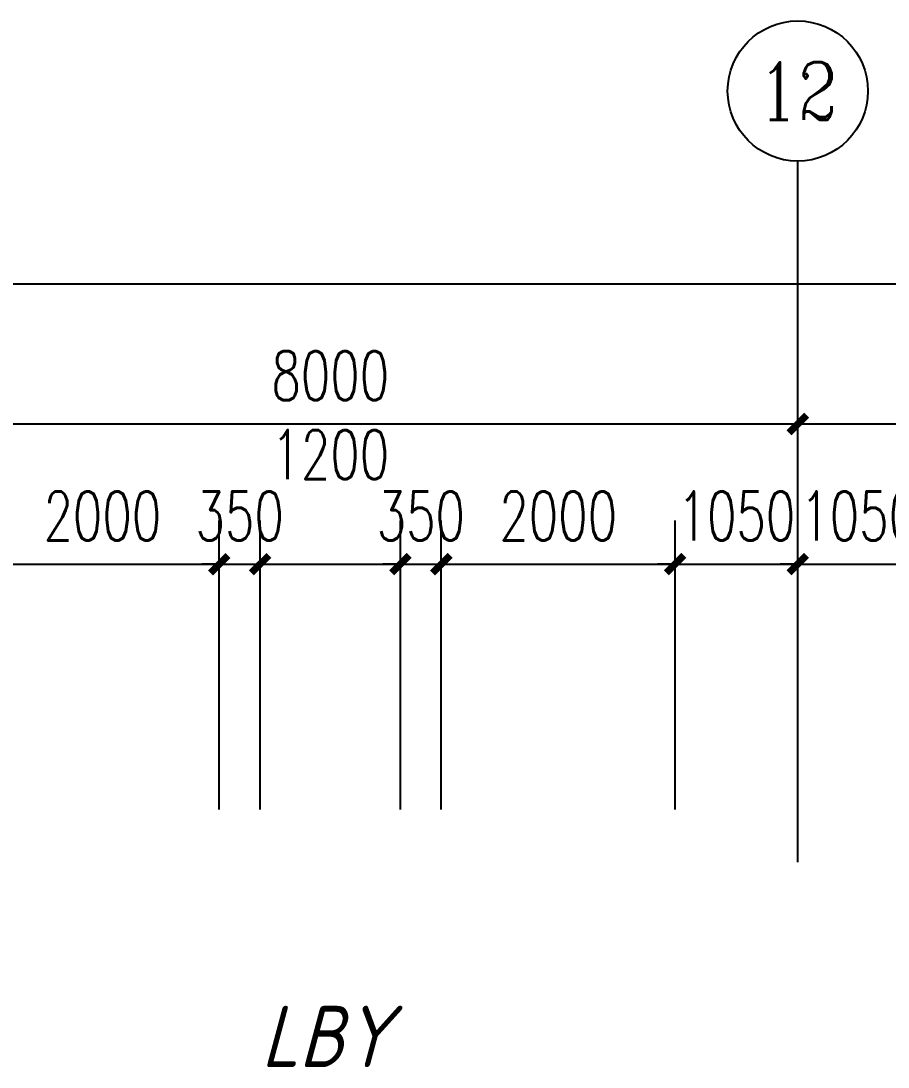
# Model space of a CAD drawing. Extents: x 0 to 2972856, y -1269770 to 0.
# Drawn here: x 2744009 to 2751428, y -1012511 to -1003556 of the extents above; entities that cross this region are included whole.
import ezdxf
from ezdxf.enums import TextEntityAlignment as Align

# ---------------------------------------------------------------- set-up
doc = ezdxf.new("R2010")
doc.units = 0
doc.header["$LTSCALE"] = 1000
doc.header["$PDSIZE"] = 50
doc.layers.add('1-建筑底图', color=8, linetype='Continuous')
doc.layers.add('AXIS_TEXT', color=7, linetype='Continuous')
doc.styles.add('_TCH_AXIS', font='COMPLEX', dxfattribs={"bigfont": 'GBCBIG'})
doc.styles.add('A_DIM_T3', font='SIMPLEX', dxfattribs={"width": 0.7, "bigfont": 'HZ'})
doc.styles.add('COMPLEX', font='COMPLEX')
doc.styles.get("Standard").update_dxf_attribs({"font": 'gbeitc.shx', "bigfont": 'gbcbig.shx'})
doc.dimstyles.new('_TCH_ARCH&&150', dxfattribs={"dimtxt": 420, "dimasz": 150, "dimexe": 375, "dimexo": 450, "dimgap": 202.5, "dimtad": 1, "dimdec": 0, "dimzin": 0, "dimdsep": 46, "dimtxsty": 'A_DIM_T3', "dimblk": 'ARCHTICK', "dimcen": 0.09, "dimclrt": 7, "dimazin": 2, "dimtfac": 1, "dimtdec": 0, "dimtix": 1, "dimtmove": 2, "dimatfit": 3, "dimfxl": 150, "dimtolj": 1, "dimtzin": 0, "dimarcsym": 0})

# ---------------------------------------------------------------- blocks, each defined once
blk = doc.blocks.new('_ArchTick')
at = {"color": 0, "linetype": 'ByBlock', "const_width": 0.4}
blk.add_lwpolyline([(-0.5, -0.5), (0.5, 0.5)], dxfattribs=at)
blk = doc.blocks.new('*D221')
at = {"layer": '1-建筑底图', "color": 0, "lineweight": -2, "transparency": 16777216}
for p, q in [((-600, 79650), (-600, 84525)), ((106600, 79650), (106600, 84525)), ((-600, 84150), (106600, 84150))]:
    blk.add_line(p, q, dxfattribs=at)
at = {"layer": 'Defpoints', "color": 0, "transparency": 16777216}
for p in [(106600, 84150), (-600, 79200), (106600, 79200)]:
    blk.add_point(p, dxfattribs=at)
at = {"layer": '1-建筑底图', "color": 0, "lineweight": -2, "transparency": 16777216, "xscale": 150, "yscale": 150, "zscale": 150, "rotation": 180}
blk.add_blockref('_ArchTick', (-600, 84150), dxfattribs=at)
at = {"layer": '1-建筑底图', "color": 0, "lineweight": -2, "transparency": 16777216, "xscale": 150, "yscale": 150, "zscale": 150}
blk.add_blockref('_ArchTick', (106600, 84150), dxfattribs=at)
at = {"layer": '1-建筑底图', "color": 7, "transparency": 16777216, "insert": (53000, 84562.5), "char_height": 420, "attachment_point": 5, "style": 'A_DIM_T3'}
blk.add_mtext('\\A1;107200', dxfattribs=at)
blk = doc.blocks.new('*D233')
at = {"layer": '1-建筑底图', "color": 0, "lineweight": -2, "transparency": 16777216}
for p, q in [((67200, 79650), (67200, 83325)), ((75200, 79650), (75200, 83325)), ((67200, 82950), (75200, 82950))]:
    blk.add_line(p, q, dxfattribs=at)
at = {"layer": 'Defpoints', "color": 0, "transparency": 16777216}
for p in [(75200, 82950), (67200, 79200), (75200, 79200)]:
    blk.add_point(p, dxfattribs=at)
at = {"layer": '1-建筑底图', "color": 0, "lineweight": -2, "transparency": 16777216, "xscale": 150, "yscale": 150, "zscale": 150, "rotation": 180}
blk.add_blockref('_ArchTick', (67200, 82950), dxfattribs=at)
at = {"layer": '1-建筑底图', "color": 0, "lineweight": -2, "transparency": 16777216, "xscale": 150, "yscale": 150, "zscale": 150}
blk.add_blockref('_ArchTick', (75200, 82950), dxfattribs=at)
at = {"layer": '1-建筑底图', "color": 7, "transparency": 16777216, "insert": (71200, 83362.5), "char_height": 420, "attachment_point": 5, "style": 'A_DIM_T3'}
blk.add_mtext('\\A1;8000', dxfattribs=at)
blk = doc.blocks.new('*D234')
at = {"layer": '1-建筑底图', "color": 0, "lineweight": -2, "transparency": 16777216}
for p, q in [((75200, 79650), (75200, 83325)), ((83200, 79650), (83200, 83325)), ((75200, 82950), (83200, 82950))]:
    blk.add_line(p, q, dxfattribs=at)
at = {"layer": 'Defpoints', "color": 0, "transparency": 16777216}
for p in [(83200, 82950), (75200, 79200), (83200, 79200)]:
    blk.add_point(p, dxfattribs=at)
at = {"layer": '1-建筑底图', "color": 0, "lineweight": -2, "transparency": 16777216, "xscale": 150, "yscale": 150, "zscale": 150, "rotation": 180}
blk.add_blockref('_ArchTick', (75200, 82950), dxfattribs=at)
at = {"layer": '1-建筑底图', "color": 0, "lineweight": -2, "transparency": 16777216, "xscale": 150, "yscale": 150, "zscale": 150}
blk.add_blockref('_ArchTick', (83200, 82950), dxfattribs=at)
at = {"layer": '1-建筑底图', "color": 7, "transparency": 16777216, "insert": (79200, 83362.5), "char_height": 420, "attachment_point": 5, "style": 'A_DIM_T3'}
blk.add_mtext('\\A1;8000', dxfattribs=at)
blk = doc.blocks.new('*D288')
at = {"layer": '1-建筑底图', "color": 0, "lineweight": -2, "transparency": 16777216}
for p, q in [((75200, 79650), (75200, 82125)), ((76250, 79650), (76250, 82125)), ((75200, 81750), (75050, 81750)), ((75200, 81750), (76250, 81750)), ((76250, 81750), (76400, 81750))]:
    blk.add_line(p, q, dxfattribs=at)
at = {"layer": 'Defpoints', "color": 0, "transparency": 16777216}
for p in [(76250, 81750), (75200, 79200), (76250, 79200)]:
    blk.add_point(p, dxfattribs=at)
at = {"layer": '1-建筑底图', "color": 0, "lineweight": -2, "transparency": 16777216, "xscale": 150, "yscale": 150, "zscale": 150}
blk.add_blockref('_ArchTick', (75200, 81750), dxfattribs=at)
at = {"layer": '1-建筑底图', "color": 0, "lineweight": -2, "transparency": 16777216, "xscale": 150, "yscale": 150, "zscale": 150, "rotation": 180}
blk.add_blockref('_ArchTick', (76250, 81750), dxfattribs=at)
at = {"layer": '1-建筑底图', "color": 7, "transparency": 16777216, "insert": (75725, 82162.5), "char_height": 420, "attachment_point": 5, "style": 'A_DIM_T3'}
blk.add_mtext('\\A1;1050', dxfattribs=at)
blk = doc.blocks.new('*D289')
at = {"layer": '1-建筑底图', "color": 0, "lineweight": -2, "transparency": 16777216}
for p, q in [((74150, 79650), (74150, 82125)), ((75200, 79650), (75200, 82125)), ((74150, 81750), (74000, 81750)), ((74150, 81750), (75200, 81750)), ((75200, 81750), (75350, 81750))]:
    blk.add_line(p, q, dxfattribs=at)
at = {"layer": 'Defpoints', "color": 0, "transparency": 16777216}
for p in [(75200, 81750), (74150, 79200), (75200, 79200)]:
    blk.add_point(p, dxfattribs=at)
at = {"layer": '1-建筑底图', "color": 0, "lineweight": -2, "transparency": 16777216, "xscale": 150, "yscale": 150, "zscale": 150}
blk.add_blockref('_ArchTick', (74150, 81750), dxfattribs=at)
at = {"layer": '1-建筑底图', "color": 0, "lineweight": -2, "transparency": 16777216, "xscale": 150, "yscale": 150, "zscale": 150, "rotation": 180}
blk.add_blockref('_ArchTick', (75200, 81750), dxfattribs=at)
at = {"layer": '1-建筑底图', "color": 7, "transparency": 16777216, "insert": (74675, 82162.5), "char_height": 420, "attachment_point": 5, "style": 'A_DIM_T3'}
blk.add_mtext('\\A1;1050', dxfattribs=at)
blk = doc.blocks.new('*D290')
at = {"layer": '1-建筑底图', "color": 0, "lineweight": -2, "transparency": 16777216}
for p, q in [((72150, 79650), (72150, 82125)), ((74150, 79650), (74150, 82125)), ((72150, 81750), (74150, 81750))]:
    blk.add_line(p, q, dxfattribs=at)
at = {"layer": 'Defpoints', "color": 0, "transparency": 16777216}
for p in [(74150, 81750), (72150, 79200), (74150, 79200)]:
    blk.add_point(p, dxfattribs=at)
at = {"layer": '1-建筑底图', "color": 0, "lineweight": -2, "transparency": 16777216, "xscale": 150, "yscale": 150, "zscale": 150, "rotation": 180}
blk.add_blockref('_ArchTick', (72150, 81750), dxfattribs=at)
at = {"layer": '1-建筑底图', "color": 0, "lineweight": -2, "transparency": 16777216, "xscale": 150, "yscale": 150, "zscale": 150}
blk.add_blockref('_ArchTick', (74150, 81750), dxfattribs=at)
at = {"layer": '1-建筑底图', "color": 7, "transparency": 16777216, "insert": (73150, 82162.5), "char_height": 420, "attachment_point": 5, "style": 'A_DIM_T3'}
blk.add_mtext('\\A1;2000', dxfattribs=at)
blk = doc.blocks.new('*D291')
at = {"layer": '1-建筑底图', "color": 0, "lineweight": -2, "transparency": 16777216}
for p, q in [((71800, 79650), (71800, 82125)), ((72150, 79650), (72150, 82125)), ((71800, 81750), (71650, 81750)), ((71800, 81750), (72150, 81750)), ((72150, 81750), (72300, 81750))]:
    blk.add_line(p, q, dxfattribs=at)
at = {"layer": 'Defpoints', "color": 0, "transparency": 16777216}
for p in [(72150, 81750), (71800, 79200), (72150, 79200)]:
    blk.add_point(p, dxfattribs=at)
at = {"layer": '1-建筑底图', "color": 0, "lineweight": -2, "transparency": 16777216, "xscale": 150, "yscale": 150, "zscale": 150}
blk.add_blockref('_ArchTick', (71800, 81750), dxfattribs=at)
at = {"layer": '1-建筑底图', "color": 0, "lineweight": -2, "transparency": 16777216, "xscale": 150, "yscale": 150, "zscale": 150, "rotation": 180}
blk.add_blockref('_ArchTick', (72150, 81750), dxfattribs=at)
at = {"layer": '1-建筑底图', "color": 7, "transparency": 16777216, "insert": (71975, 82162.5), "char_height": 420, "attachment_point": 5, "style": 'A_DIM_T3'}
blk.add_mtext('\\A1;350', dxfattribs=at)
blk = doc.blocks.new('*D292')
at = {"layer": '1-建筑底图', "color": 0, "lineweight": -2, "transparency": 16777216}
for p, q in [((70600, 79650), (70600, 82125)), ((71800, 79650), (71800, 82125)), ((70600, 81750), (71800, 81750))]:
    blk.add_line(p, q, dxfattribs=at)
at = {"layer": 'Defpoints', "color": 0, "transparency": 16777216}
for p in [(71800, 81750), (70600, 79200), (71800, 79200)]:
    blk.add_point(p, dxfattribs=at)
at = {"layer": '1-建筑底图', "color": 0, "lineweight": -2, "transparency": 16777216, "xscale": 150, "yscale": 150, "zscale": 150, "rotation": 180}
blk.add_blockref('_ArchTick', (70600, 81750), dxfattribs=at)
at = {"layer": '1-建筑底图', "color": 0, "lineweight": -2, "transparency": 16777216, "xscale": 150, "yscale": 150, "zscale": 150}
blk.add_blockref('_ArchTick', (71800, 81750), dxfattribs=at)
at = {"layer": '1-建筑底图', "color": 7, "transparency": 16777216, "insert": (71200, 82687.5), "char_height": 420, "attachment_point": 5, "style": 'A_DIM_T3'}
blk.add_mtext('\\A1;1200', dxfattribs=at)
blk = doc.blocks.new('*D293')
at = {"layer": '1-建筑底图', "color": 0, "lineweight": -2, "transparency": 16777216}
for p, q in [((70250, 79650), (70250, 82125)), ((70600, 79650), (70600, 82125)), ((70250, 81750), (70100, 81750)), ((70250, 81750), (70600, 81750)), ((70600, 81750), (70750, 81750))]:
    blk.add_line(p, q, dxfattribs=at)
at = {"layer": 'Defpoints', "color": 0, "transparency": 16777216}
for p in [(70600, 81750), (70250, 79200), (70600, 79200)]:
    blk.add_point(p, dxfattribs=at)
at = {"layer": '1-建筑底图', "color": 0, "lineweight": -2, "transparency": 16777216, "xscale": 150, "yscale": 150, "zscale": 150}
blk.add_blockref('_ArchTick', (70250, 81750), dxfattribs=at)
at = {"layer": '1-建筑底图', "color": 0, "lineweight": -2, "transparency": 16777216, "xscale": 150, "yscale": 150, "zscale": 150, "rotation": 180}
blk.add_blockref('_ArchTick', (70600, 81750), dxfattribs=at)
at = {"layer": '1-建筑底图', "color": 7, "transparency": 16777216, "insert": (70425, 82162.5), "char_height": 420, "attachment_point": 5, "style": 'A_DIM_T3'}
blk.add_mtext('\\A1;350', dxfattribs=at)
blk = doc.blocks.new('*D294')
at = {"layer": '1-建筑底图', "color": 0, "lineweight": -2, "transparency": 16777216}
for p, q in [((68250, 79650), (68250, 82125)), ((70250, 79650), (70250, 82125)), ((68250, 81750), (70250, 81750))]:
    blk.add_line(p, q, dxfattribs=at)
at = {"layer": 'Defpoints', "color": 0, "transparency": 16777216}
for p in [(70250, 81750), (68250, 79200), (70250, 79200)]:
    blk.add_point(p, dxfattribs=at)
at = {"layer": '1-建筑底图', "color": 0, "lineweight": -2, "transparency": 16777216, "xscale": 150, "yscale": 150, "zscale": 150, "rotation": 180}
blk.add_blockref('_ArchTick', (68250, 81750), dxfattribs=at)
at = {"layer": '1-建筑底图', "color": 0, "lineweight": -2, "transparency": 16777216, "xscale": 150, "yscale": 150, "zscale": 150}
blk.add_blockref('_ArchTick', (70250, 81750), dxfattribs=at)
at = {"layer": '1-建筑底图', "color": 7, "transparency": 16777216, "insert": (69250, 82162.5), "char_height": 420, "attachment_point": 5, "style": 'A_DIM_T3'}
blk.add_mtext('\\A1;2000', dxfattribs=at)
blk = doc.blocks.new('*D836')
at = {"layer": '1-建筑底图', "color": 0, "lineweight": -2, "transparency": 16777216}
for p, q in [((-600, 79650), (-600, 84525)), ((106600, 79650), (106600, 84525)), ((-600, 84150), (106600, 84150))]:
    blk.add_line(p, q, dxfattribs=at)
at = {"layer": 'Defpoints', "color": 0, "transparency": 16777216}
for p in [(106600, 84150), (-600, 79200), (106600, 79200)]:
    blk.add_point(p, dxfattribs=at)
at = {"layer": '1-建筑底图', "color": 0, "lineweight": -2, "transparency": 16777216, "xscale": 150, "yscale": 150, "zscale": 150, "rotation": 180}
blk.add_blockref('_ArchTick', (-600, 84150), dxfattribs=at)
at = {"layer": '1-建筑底图', "color": 0, "lineweight": -2, "transparency": 16777216, "xscale": 150, "yscale": 150, "zscale": 150}
blk.add_blockref('_ArchTick', (106600, 84150), dxfattribs=at)
at = {"layer": '1-建筑底图', "color": 7, "transparency": 16777216, "insert": (53000, 84562.5), "char_height": 420, "attachment_point": 5, "style": 'A_DIM_T3'}
blk.add_mtext('\\A1;107200', dxfattribs=at)
blk = doc.blocks.new('*D848')
at = {"layer": '1-建筑底图', "color": 0, "lineweight": -2, "transparency": 16777216}
for p, q in [((67200, 79650), (67200, 83325)), ((75200, 79650), (75200, 83325)), ((67200, 82950), (75200, 82950))]:
    blk.add_line(p, q, dxfattribs=at)
at = {"layer": 'Defpoints', "color": 0, "transparency": 16777216}
for p in [(75200, 82950), (67200, 79200), (75200, 79200)]:
    blk.add_point(p, dxfattribs=at)
at = {"layer": '1-建筑底图', "color": 0, "lineweight": -2, "transparency": 16777216, "xscale": 150, "yscale": 150, "zscale": 150, "rotation": 180}
blk.add_blockref('_ArchTick', (67200, 82950), dxfattribs=at)
at = {"layer": '1-建筑底图', "color": 0, "lineweight": -2, "transparency": 16777216, "xscale": 150, "yscale": 150, "zscale": 150}
blk.add_blockref('_ArchTick', (75200, 82950), dxfattribs=at)
at = {"layer": '1-建筑底图', "color": 7, "transparency": 16777216, "insert": (71200, 83362.5), "char_height": 420, "attachment_point": 5, "style": 'A_DIM_T3'}
blk.add_mtext('\\A1;8000', dxfattribs=at)
blk = doc.blocks.new('*D849')
at = {"layer": '1-建筑底图', "color": 0, "lineweight": -2, "transparency": 16777216}
for p, q in [((75200, 79650), (75200, 83325)), ((83200, 79650), (83200, 83325)), ((75200, 82950), (83200, 82950))]:
    blk.add_line(p, q, dxfattribs=at)
at = {"layer": 'Defpoints', "color": 0, "transparency": 16777216}
for p in [(83200, 82950), (75200, 79200), (83200, 79200)]:
    blk.add_point(p, dxfattribs=at)
at = {"layer": '1-建筑底图', "color": 0, "lineweight": -2, "transparency": 16777216, "xscale": 150, "yscale": 150, "zscale": 150, "rotation": 180}
blk.add_blockref('_ArchTick', (75200, 82950), dxfattribs=at)
at = {"layer": '1-建筑底图', "color": 0, "lineweight": -2, "transparency": 16777216, "xscale": 150, "yscale": 150, "zscale": 150}
blk.add_blockref('_ArchTick', (83200, 82950), dxfattribs=at)
at = {"layer": '1-建筑底图', "color": 7, "transparency": 16777216, "insert": (79200, 83362.5), "char_height": 420, "attachment_point": 5, "style": 'A_DIM_T3'}
blk.add_mtext('\\A1;8000', dxfattribs=at)
blk = doc.blocks.new('*D903')
at = {"layer": '1-建筑底图', "color": 0, "lineweight": -2, "transparency": 16777216}
for p, q in [((75200, 79650), (75200, 82125)), ((76250, 79650), (76250, 82125)), ((75200, 81750), (75050, 81750)), ((75200, 81750), (76250, 81750)), ((76250, 81750), (76400, 81750))]:
    blk.add_line(p, q, dxfattribs=at)
at = {"layer": 'Defpoints', "color": 0, "transparency": 16777216}
for p in [(76250, 81750), (75200, 79200), (76250, 79200)]:
    blk.add_point(p, dxfattribs=at)
at = {"layer": '1-建筑底图', "color": 0, "lineweight": -2, "transparency": 16777216, "xscale": 150, "yscale": 150, "zscale": 150}
blk.add_blockref('_ArchTick', (75200, 81750), dxfattribs=at)
at = {"layer": '1-建筑底图', "color": 0, "lineweight": -2, "transparency": 16777216, "xscale": 150, "yscale": 150, "zscale": 150, "rotation": 180}
blk.add_blockref('_ArchTick', (76250, 81750), dxfattribs=at)
at = {"layer": '1-建筑底图', "color": 7, "transparency": 16777216, "insert": (75725, 82162.5), "char_height": 420, "attachment_point": 5, "style": 'A_DIM_T3'}
blk.add_mtext('\\A1;1050', dxfattribs=at)
blk = doc.blocks.new('*D904')
at = {"layer": '1-建筑底图', "color": 0, "lineweight": -2, "transparency": 16777216}
for p, q in [((74150, 79650), (74150, 82125)), ((75200, 79650), (75200, 82125)), ((74150, 81750), (74000, 81750)), ((74150, 81750), (75200, 81750)), ((75200, 81750), (75350, 81750))]:
    blk.add_line(p, q, dxfattribs=at)
at = {"layer": 'Defpoints', "color": 0, "transparency": 16777216}
for p in [(75200, 81750), (74150, 79200), (75200, 79200)]:
    blk.add_point(p, dxfattribs=at)
at = {"layer": '1-建筑底图', "color": 0, "lineweight": -2, "transparency": 16777216, "xscale": 150, "yscale": 150, "zscale": 150}
blk.add_blockref('_ArchTick', (74150, 81750), dxfattribs=at)
at = {"layer": '1-建筑底图', "color": 0, "lineweight": -2, "transparency": 16777216, "xscale": 150, "yscale": 150, "zscale": 150, "rotation": 180}
blk.add_blockref('_ArchTick', (75200, 81750), dxfattribs=at)
at = {"layer": '1-建筑底图', "color": 7, "transparency": 16777216, "insert": (74675, 82162.5), "char_height": 420, "attachment_point": 5, "style": 'A_DIM_T3'}
blk.add_mtext('\\A1;1050', dxfattribs=at)
blk = doc.blocks.new('*D905')
at = {"layer": '1-建筑底图', "color": 0, "lineweight": -2, "transparency": 16777216}
for p, q in [((72150, 79650), (72150, 82125)), ((74150, 79650), (74150, 82125)), ((72150, 81750), (74150, 81750))]:
    blk.add_line(p, q, dxfattribs=at)
at = {"layer": 'Defpoints', "color": 0, "transparency": 16777216}
for p in [(74150, 81750), (72150, 79200), (74150, 79200)]:
    blk.add_point(p, dxfattribs=at)
at = {"layer": '1-建筑底图', "color": 0, "lineweight": -2, "transparency": 16777216, "xscale": 150, "yscale": 150, "zscale": 150, "rotation": 180}
blk.add_blockref('_ArchTick', (72150, 81750), dxfattribs=at)
at = {"layer": '1-建筑底图', "color": 0, "lineweight": -2, "transparency": 16777216, "xscale": 150, "yscale": 150, "zscale": 150}
blk.add_blockref('_ArchTick', (74150, 81750), dxfattribs=at)
at = {"layer": '1-建筑底图', "color": 7, "transparency": 16777216, "insert": (73150, 82162.5), "char_height": 420, "attachment_point": 5, "style": 'A_DIM_T3'}
blk.add_mtext('\\A1;2000', dxfattribs=at)
blk = doc.blocks.new('*D906')
at = {"layer": '1-建筑底图', "color": 0, "lineweight": -2, "transparency": 16777216}
for p, q in [((71800, 79650), (71800, 82125)), ((72150, 79650), (72150, 82125)), ((71800, 81750), (71650, 81750)), ((71800, 81750), (72150, 81750)), ((72150, 81750), (72300, 81750))]:
    blk.add_line(p, q, dxfattribs=at)
at = {"layer": 'Defpoints', "color": 0, "transparency": 16777216}
for p in [(72150, 81750), (71800, 79200), (72150, 79200)]:
    blk.add_point(p, dxfattribs=at)
at = {"layer": '1-建筑底图', "color": 0, "lineweight": -2, "transparency": 16777216, "xscale": 150, "yscale": 150, "zscale": 150}
blk.add_blockref('_ArchTick', (71800, 81750), dxfattribs=at)
at = {"layer": '1-建筑底图', "color": 0, "lineweight": -2, "transparency": 16777216, "xscale": 150, "yscale": 150, "zscale": 150, "rotation": 180}
blk.add_blockref('_ArchTick', (72150, 81750), dxfattribs=at)
at = {"layer": '1-建筑底图', "color": 7, "transparency": 16777216, "insert": (71975, 82162.5), "char_height": 420, "attachment_point": 5, "style": 'A_DIM_T3'}
blk.add_mtext('\\A1;350', dxfattribs=at)
blk = doc.blocks.new('*D907')
at = {"layer": '1-建筑底图', "color": 0, "lineweight": -2, "transparency": 16777216}
for p, q in [((70600, 79650), (70600, 82125)), ((71800, 79650), (71800, 82125)), ((70600, 81750), (71800, 81750))]:
    blk.add_line(p, q, dxfattribs=at)
at = {"layer": 'Defpoints', "color": 0, "transparency": 16777216}
for p in [(71800, 81750), (70600, 79200), (71800, 79200)]:
    blk.add_point(p, dxfattribs=at)
at = {"layer": '1-建筑底图', "color": 0, "lineweight": -2, "transparency": 16777216, "xscale": 150, "yscale": 150, "zscale": 150, "rotation": 180}
blk.add_blockref('_ArchTick', (70600, 81750), dxfattribs=at)
at = {"layer": '1-建筑底图', "color": 0, "lineweight": -2, "transparency": 16777216, "xscale": 150, "yscale": 150, "zscale": 150}
blk.add_blockref('_ArchTick', (71800, 81750), dxfattribs=at)
at = {"layer": '1-建筑底图', "color": 7, "transparency": 16777216, "insert": (71200, 82687.5), "char_height": 420, "attachment_point": 5, "style": 'A_DIM_T3'}
blk.add_mtext('\\A1;1200', dxfattribs=at)
blk = doc.blocks.new('*D908')
at = {"layer": '1-建筑底图', "color": 0, "lineweight": -2, "transparency": 16777216}
for p, q in [((70250, 79650), (70250, 82125)), ((70600, 79650), (70600, 82125)), ((70250, 81750), (70100, 81750)), ((70250, 81750), (70600, 81750)), ((70600, 81750), (70750, 81750))]:
    blk.add_line(p, q, dxfattribs=at)
at = {"layer": 'Defpoints', "color": 0, "transparency": 16777216}
for p in [(70600, 81750), (70250, 79200), (70600, 79200)]:
    blk.add_point(p, dxfattribs=at)
at = {"layer": '1-建筑底图', "color": 0, "lineweight": -2, "transparency": 16777216, "xscale": 150, "yscale": 150, "zscale": 150}
blk.add_blockref('_ArchTick', (70250, 81750), dxfattribs=at)
at = {"layer": '1-建筑底图', "color": 0, "lineweight": -2, "transparency": 16777216, "xscale": 150, "yscale": 150, "zscale": 150, "rotation": 180}
blk.add_blockref('_ArchTick', (70600, 81750), dxfattribs=at)
at = {"layer": '1-建筑底图', "color": 7, "transparency": 16777216, "insert": (70425, 82162.5), "char_height": 420, "attachment_point": 5, "style": 'A_DIM_T3'}
blk.add_mtext('\\A1;350', dxfattribs=at)
blk = doc.blocks.new('*D909')
at = {"layer": '1-建筑底图', "color": 0, "lineweight": -2, "transparency": 16777216}
for p, q in [((68250, 79650), (68250, 82125)), ((70250, 79650), (70250, 82125)), ((68250, 81750), (70250, 81750))]:
    blk.add_line(p, q, dxfattribs=at)
at = {"layer": 'Defpoints', "color": 0, "transparency": 16777216}
for p in [(70250, 81750), (68250, 79200), (70250, 79200)]:
    blk.add_point(p, dxfattribs=at)
at = {"layer": '1-建筑底图', "color": 0, "lineweight": -2, "transparency": 16777216, "xscale": 150, "yscale": 150, "zscale": 150, "rotation": 180}
blk.add_blockref('_ArchTick', (68250, 81750), dxfattribs=at)
at = {"layer": '1-建筑底图', "color": 0, "lineweight": -2, "transparency": 16777216, "xscale": 150, "yscale": 150, "zscale": 150}
blk.add_blockref('_ArchTick', (70250, 81750), dxfattribs=at)
at = {"layer": '1-建筑底图', "color": 7, "transparency": 16777216, "insert": (69250, 82162.5), "char_height": 420, "attachment_point": 5, "style": 'A_DIM_T3'}
blk.add_mtext('\\A1;2000', dxfattribs=at)
blk = doc.blocks.new('_AXISO')
blk.add_circle((0, 0), 0.5)
at = {"layer": 'AXIS_TEXT', "style": 'COMPLEX', "width": 1.041667}
blk.add_attdef('A', text='', height=0.56, dxfattribs=at).set_placement((-0.25, -0.28), (0.25, -0.28), align=Align.FIT)
blk = doc.blocks.new('*D439')
at = {"layer": '1-建筑底图', "color": 0, "lineweight": -2, "transparency": 16777216}
for p, q in [((-600, 79650), (-600, 84525)), ((106600, 79650), (106600, 84525)), ((-600, 84150), (106600, 84150))]:
    blk.add_line(p, q, dxfattribs=at)
at = {"layer": 'Defpoints', "color": 0, "transparency": 16777216}
for p in [(106600, 84150), (-600, 79200), (106600, 79200)]:
    blk.add_point(p, dxfattribs=at)
at = {"layer": '1-建筑底图', "color": 0, "lineweight": -2, "transparency": 16777216, "xscale": 150, "yscale": 150, "zscale": 150, "rotation": 180}
blk.add_blockref('_ArchTick', (-600, 84150), dxfattribs=at)
at = {"layer": '1-建筑底图', "color": 0, "lineweight": -2, "transparency": 16777216, "xscale": 150, "yscale": 150, "zscale": 150}
blk.add_blockref('_ArchTick', (106600, 84150), dxfattribs=at)
at = {"layer": '1-建筑底图', "color": 7, "transparency": 16777216, "insert": (53000, 84562.5), "char_height": 420, "attachment_point": 5, "style": 'A_DIM_T3'}
blk.add_mtext('\\A1;107200', dxfattribs=at)
blk = doc.blocks.new('*D451')
at = {"layer": '1-建筑底图', "color": 0, "lineweight": -2, "transparency": 16777216}
for p, q in [((67200, 79650), (67200, 83325)), ((75200, 79650), (75200, 83325)), ((67200, 82950), (75200, 82950))]:
    blk.add_line(p, q, dxfattribs=at)
at = {"layer": 'Defpoints', "color": 0, "transparency": 16777216}
for p in [(75200, 82950), (67200, 79200), (75200, 79200)]:
    blk.add_point(p, dxfattribs=at)
at = {"layer": '1-建筑底图', "color": 0, "lineweight": -2, "transparency": 16777216, "xscale": 150, "yscale": 150, "zscale": 150, "rotation": 180}
blk.add_blockref('_ArchTick', (67200, 82950), dxfattribs=at)
at = {"layer": '1-建筑底图', "color": 0, "lineweight": -2, "transparency": 16777216, "xscale": 150, "yscale": 150, "zscale": 150}
blk.add_blockref('_ArchTick', (75200, 82950), dxfattribs=at)
at = {"layer": '1-建筑底图', "color": 7, "transparency": 16777216, "insert": (71200, 83362.5), "char_height": 420, "attachment_point": 5, "style": 'A_DIM_T3'}
blk.add_mtext('\\A1;8000', dxfattribs=at)
blk = doc.blocks.new('*D452')
at = {"layer": '1-建筑底图', "color": 0, "lineweight": -2, "transparency": 16777216}
for p, q in [((75200, 79650), (75200, 83325)), ((83200, 79650), (83200, 83325)), ((75200, 82950), (83200, 82950))]:
    blk.add_line(p, q, dxfattribs=at)
at = {"layer": 'Defpoints', "color": 0, "transparency": 16777216}
for p in [(83200, 82950), (75200, 79200), (83200, 79200)]:
    blk.add_point(p, dxfattribs=at)
at = {"layer": '1-建筑底图', "color": 0, "lineweight": -2, "transparency": 16777216, "xscale": 150, "yscale": 150, "zscale": 150, "rotation": 180}
blk.add_blockref('_ArchTick', (75200, 82950), dxfattribs=at)
at = {"layer": '1-建筑底图', "color": 0, "lineweight": -2, "transparency": 16777216, "xscale": 150, "yscale": 150, "zscale": 150}
blk.add_blockref('_ArchTick', (83200, 82950), dxfattribs=at)
at = {"layer": '1-建筑底图', "color": 7, "transparency": 16777216, "insert": (79200, 83362.5), "char_height": 420, "attachment_point": 5, "style": 'A_DIM_T3'}
blk.add_mtext('\\A1;8000', dxfattribs=at)
blk = doc.blocks.new('*D506')
at = {"layer": '1-建筑底图', "color": 0, "lineweight": -2, "transparency": 16777216}
for p, q in [((75200, 79650), (75200, 82125)), ((76250, 79650), (76250, 82125)), ((75200, 81750), (75050, 81750)), ((75200, 81750), (76250, 81750)), ((76250, 81750), (76400, 81750))]:
    blk.add_line(p, q, dxfattribs=at)
at = {"layer": 'Defpoints', "color": 0, "transparency": 16777216}
for p in [(76250, 81750), (75200, 79200), (76250, 79200)]:
    blk.add_point(p, dxfattribs=at)
at = {"layer": '1-建筑底图', "color": 0, "lineweight": -2, "transparency": 16777216, "xscale": 150, "yscale": 150, "zscale": 150}
blk.add_blockref('_ArchTick', (75200, 81750), dxfattribs=at)
at = {"layer": '1-建筑底图', "color": 0, "lineweight": -2, "transparency": 16777216, "xscale": 150, "yscale": 150, "zscale": 150, "rotation": 180}
blk.add_blockref('_ArchTick', (76250, 81750), dxfattribs=at)
at = {"layer": '1-建筑底图', "color": 7, "transparency": 16777216, "insert": (75725, 82162.5), "char_height": 420, "attachment_point": 5, "style": 'A_DIM_T3'}
blk.add_mtext('\\A1;1050', dxfattribs=at)
blk = doc.blocks.new('*D507')
at = {"layer": '1-建筑底图', "color": 0, "lineweight": -2, "transparency": 16777216}
for p, q in [((74150, 79650), (74150, 82125)), ((75200, 79650), (75200, 82125)), ((74150, 81750), (74000, 81750)), ((74150, 81750), (75200, 81750)), ((75200, 81750), (75350, 81750))]:
    blk.add_line(p, q, dxfattribs=at)
at = {"layer": 'Defpoints', "color": 0, "transparency": 16777216}
for p in [(75200, 81750), (74150, 79200), (75200, 79200)]:
    blk.add_point(p, dxfattribs=at)
at = {"layer": '1-建筑底图', "color": 0, "lineweight": -2, "transparency": 16777216, "xscale": 150, "yscale": 150, "zscale": 150}
blk.add_blockref('_ArchTick', (74150, 81750), dxfattribs=at)
at = {"layer": '1-建筑底图', "color": 0, "lineweight": -2, "transparency": 16777216, "xscale": 150, "yscale": 150, "zscale": 150, "rotation": 180}
blk.add_blockref('_ArchTick', (75200, 81750), dxfattribs=at)
at = {"layer": '1-建筑底图', "color": 7, "transparency": 16777216, "insert": (74675, 82162.5), "char_height": 420, "attachment_point": 5, "style": 'A_DIM_T3'}
blk.add_mtext('\\A1;1050', dxfattribs=at)
blk = doc.blocks.new('*D508')
at = {"layer": '1-建筑底图', "color": 0, "lineweight": -2, "transparency": 16777216}
for p, q in [((72150, 79650), (72150, 82125)), ((74150, 79650), (74150, 82125)), ((72150, 81750), (74150, 81750))]:
    blk.add_line(p, q, dxfattribs=at)
at = {"layer": 'Defpoints', "color": 0, "transparency": 16777216}
for p in [(74150, 81750), (72150, 79200), (74150, 79200)]:
    blk.add_point(p, dxfattribs=at)
at = {"layer": '1-建筑底图', "color": 0, "lineweight": -2, "transparency": 16777216, "xscale": 150, "yscale": 150, "zscale": 150, "rotation": 180}
blk.add_blockref('_ArchTick', (72150, 81750), dxfattribs=at)
at = {"layer": '1-建筑底图', "color": 0, "lineweight": -2, "transparency": 16777216, "xscale": 150, "yscale": 150, "zscale": 150}
blk.add_blockref('_ArchTick', (74150, 81750), dxfattribs=at)
at = {"layer": '1-建筑底图', "color": 7, "transparency": 16777216, "insert": (73150, 82162.5), "char_height": 420, "attachment_point": 5, "style": 'A_DIM_T3'}
blk.add_mtext('\\A1;2000', dxfattribs=at)
blk = doc.blocks.new('*D509')
at = {"layer": '1-建筑底图', "color": 0, "lineweight": -2, "transparency": 16777216}
for p, q in [((71800, 79650), (71800, 82125)), ((72150, 79650), (72150, 82125)), ((71800, 81750), (71650, 81750)), ((71800, 81750), (72150, 81750)), ((72150, 81750), (72300, 81750))]:
    blk.add_line(p, q, dxfattribs=at)
at = {"layer": 'Defpoints', "color": 0, "transparency": 16777216}
for p in [(72150, 81750), (71800, 79200), (72150, 79200)]:
    blk.add_point(p, dxfattribs=at)
at = {"layer": '1-建筑底图', "color": 0, "lineweight": -2, "transparency": 16777216, "xscale": 150, "yscale": 150, "zscale": 150}
blk.add_blockref('_ArchTick', (71800, 81750), dxfattribs=at)
at = {"layer": '1-建筑底图', "color": 0, "lineweight": -2, "transparency": 16777216, "xscale": 150, "yscale": 150, "zscale": 150, "rotation": 180}
blk.add_blockref('_ArchTick', (72150, 81750), dxfattribs=at)
at = {"layer": '1-建筑底图', "color": 7, "transparency": 16777216, "insert": (71975, 82162.5), "char_height": 420, "attachment_point": 5, "style": 'A_DIM_T3'}
blk.add_mtext('\\A1;350', dxfattribs=at)
blk = doc.blocks.new('*D510')
at = {"layer": '1-建筑底图', "color": 0, "lineweight": -2, "transparency": 16777216}
for p, q in [((70600, 79650), (70600, 82125)), ((71800, 79650), (71800, 82125)), ((70600, 81750), (71800, 81750))]:
    blk.add_line(p, q, dxfattribs=at)
at = {"layer": 'Defpoints', "color": 0, "transparency": 16777216}
for p in [(71800, 81750), (70600, 79200), (71800, 79200)]:
    blk.add_point(p, dxfattribs=at)
at = {"layer": '1-建筑底图', "color": 0, "lineweight": -2, "transparency": 16777216, "xscale": 150, "yscale": 150, "zscale": 150, "rotation": 180}
blk.add_blockref('_ArchTick', (70600, 81750), dxfattribs=at)
at = {"layer": '1-建筑底图', "color": 0, "lineweight": -2, "transparency": 16777216, "xscale": 150, "yscale": 150, "zscale": 150}
blk.add_blockref('_ArchTick', (71800, 81750), dxfattribs=at)
at = {"layer": '1-建筑底图', "color": 7, "transparency": 16777216, "insert": (71200, 82687.5), "char_height": 420, "attachment_point": 5, "style": 'A_DIM_T3'}
blk.add_mtext('\\A1;1200', dxfattribs=at)
blk = doc.blocks.new('*D511')
at = {"layer": '1-建筑底图', "color": 0, "lineweight": -2, "transparency": 16777216}
for p, q in [((70250, 79650), (70250, 82125)), ((70600, 79650), (70600, 82125)), ((70250, 81750), (70100, 81750)), ((70250, 81750), (70600, 81750)), ((70600, 81750), (70750, 81750))]:
    blk.add_line(p, q, dxfattribs=at)
at = {"layer": 'Defpoints', "color": 0, "transparency": 16777216}
for p in [(70600, 81750), (70250, 79200), (70600, 79200)]:
    blk.add_point(p, dxfattribs=at)
at = {"layer": '1-建筑底图', "color": 0, "lineweight": -2, "transparency": 16777216, "xscale": 150, "yscale": 150, "zscale": 150}
blk.add_blockref('_ArchTick', (70250, 81750), dxfattribs=at)
at = {"layer": '1-建筑底图', "color": 0, "lineweight": -2, "transparency": 16777216, "xscale": 150, "yscale": 150, "zscale": 150, "rotation": 180}
blk.add_blockref('_ArchTick', (70600, 81750), dxfattribs=at)
at = {"layer": '1-建筑底图', "color": 7, "transparency": 16777216, "insert": (70425, 82162.5), "char_height": 420, "attachment_point": 5, "style": 'A_DIM_T3'}
blk.add_mtext('\\A1;350', dxfattribs=at)
blk = doc.blocks.new('*D512')
at = {"layer": '1-建筑底图', "color": 0, "lineweight": -2, "transparency": 16777216}
for p, q in [((68250, 79650), (68250, 82125)), ((70250, 79650), (70250, 82125)), ((68250, 81750), (70250, 81750))]:
    blk.add_line(p, q, dxfattribs=at)
at = {"layer": 'Defpoints', "color": 0, "transparency": 16777216}
for p in [(70250, 81750), (68250, 79200), (70250, 79200)]:
    blk.add_point(p, dxfattribs=at)
at = {"layer": '1-建筑底图', "color": 0, "lineweight": -2, "transparency": 16777216, "xscale": 150, "yscale": 150, "zscale": 150, "rotation": 180}
blk.add_blockref('_ArchTick', (68250, 81750), dxfattribs=at)
at = {"layer": '1-建筑底图', "color": 0, "lineweight": -2, "transparency": 16777216, "xscale": 150, "yscale": 150, "zscale": 150}
blk.add_blockref('_ArchTick', (70250, 81750), dxfattribs=at)
at = {"layer": '1-建筑底图', "color": 7, "transparency": 16777216, "insert": (69250, 82162.5), "char_height": 420, "attachment_point": 5, "style": 'A_DIM_T3'}
blk.add_mtext('\\A1;2000', dxfattribs=at)
blk = doc.blocks.new('1-二层建筑底图')
at = {"layer": '1-建筑底图'}
blk.add_line((75200, 79200), (75200, 85200), dxfattribs=at)
ref = blk.add_blockref('_AXISO', (75200, 85800), dxfattribs=dict(at, xscale=1200, yscale=1200, zscale=1200))
ref.add_attrib('A', '12', dxfattribs={"layer": 'AXIS_TEXT', "height": 492.67, "style": '_TCH_AXIS'}).set_placement((74859.8, 85553.7), (75540.2, 85553.7), align=Align.FIT)
blk.add_text('LBY', height=525, dxfattribs=at).set_placement((70607.4, 77445.1))
for p1, p2, distance, picture, middle in [((-600, 79200), (106600, 79200), 4950, '*D221', (53000, 84562.5)), ((-600, 79200), (106600, 79200), 4950, '*D836', (53000, 84562.5)), ((-600, 79200), (106600, 79200), 4950, '*D439', (53000, 84562.5)), ((67200, 79200), (75200, 79200), 3750, '*D233', (71200, 83362.5)), ((67200, 79200), (75200, 79200), 3750, '*D848', (71200, 83362.5)), ((67200, 79200), (75200, 79200), 3750, '*D451', (71200, 83362.5)), ((75200, 79200), (83200, 79200), 3750, '*D234', (79200, 83362.5)), ((75200, 79200), (83200, 79200), 3750, '*D849', (79200, 83362.5)), ((75200, 79200), (83200, 79200), 3750, '*D452', (79200, 83362.5)), ((68250, 79200), (70250, 79200), 2550, '*D294', (69250, 82162.5)), ((68250, 79200), (70250, 79200), 2550, '*D909', (69250, 82162.5)), ((68250, 79200), (70250, 79200), 2550, '*D512', (69250, 82162.5)), ((70250, 79200), (70600, 79200), 2550, '*D293', (70425, 82162.5)), ((70250, 79200), (70600, 79200), 2550, '*D908', (70425, 82162.5)), ((70250, 79200), (70600, 79200), 2550, '*D511', (70425, 82162.5)), ((71800, 79200), (72150, 79200), 2550, '*D291', (71975, 82162.5)), ((71800, 79200), (72150, 79200), 2550, '*D906', (71975, 82162.5)), ((71800, 79200), (72150, 79200), 2550, '*D509', (71975, 82162.5)), ((72150, 79200), (74150, 79200), 2550, '*D290', (73150, 82162.5)), ((72150, 79200), (74150, 79200), 2550, '*D905', (73150, 82162.5)), ((72150, 79200), (74150, 79200), 2550, '*D508', (73150, 82162.5)), ((74150, 79200), (75200, 79200), 2550, '*D289', (74675, 82162.5)), ((74150, 79200), (75200, 79200), 2550, '*D904', (74675, 82162.5)), ((74150, 79200), (75200, 79200), 2550, '*D507', (74675, 82162.5)), ((75200, 79200), (76250, 79200), 2550, '*D288', (75725, 82162.5)), ((75200, 79200), (76250, 79200), 2550, '*D903', (75725, 82162.5)), ((75200, 79200), (76250, 79200), 2550, '*D506', (75725, 82162.5))]:
    dim = blk.add_aligned_dim(p1=p1, p2=p2, distance=distance, dimstyle='_TCH_ARCH&&150', dxfattribs=at)
    dim.commit()
    dim.dimension.update_dxf_attribs({"geometry": picture, "text_midpoint": middle})
for picture in ['*D292', '*D907', '*D510']:
    dim = blk.add_linear_dim(base=(71800, 81750), p1=(70600, 79200), p2=(71800, 79200), angle=360, dimstyle='_TCH_ARCH&&150', dxfattribs=at)
    dim.commit()
    dim.dimension.update_dxf_attribs({"geometry": picture, "text_midpoint": (71200, 82687.5), "dimtype": 161})

msp = doc.modelspace()

# ---------------------------------------------------------------- block references
at = {"layer": '1-建筑底图', "linetype": 'ByBlock'}
msp.add_blockref('1-二层建筑底图', (2675455.9, -1089955.7), dxfattribs=at)
msp.add_blockref('1-二层建筑底图', (2675455.9, -1089955.7), dxfattribs=at)

doc.saveas('drawing.dxf')
